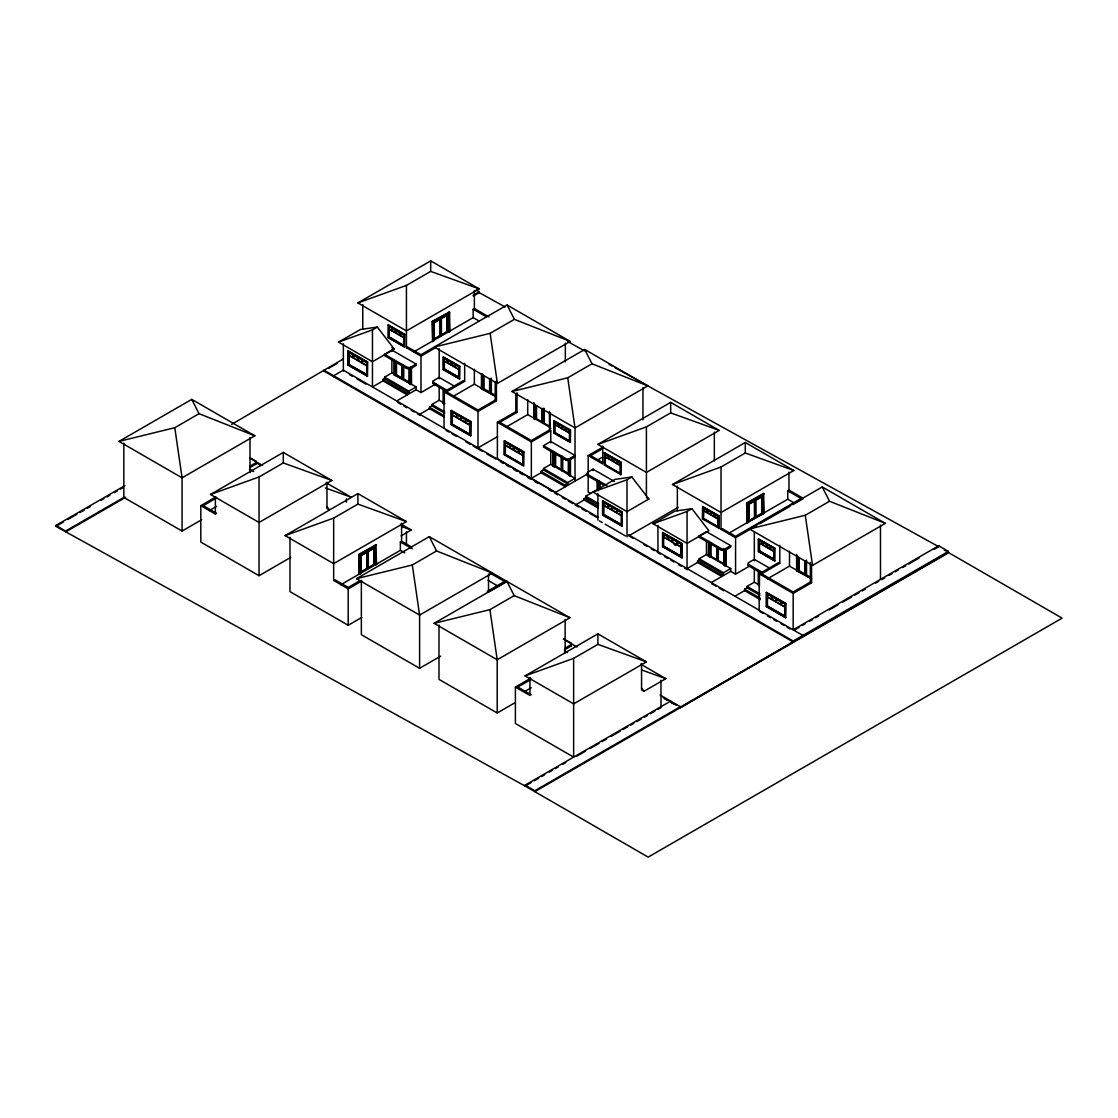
<?xml version="1.0" encoding="UTF-8"?>
<svg xmlns="http://www.w3.org/2000/svg" width="1118" height="1118" viewBox="0 0 1118 1118"><rect width="100%" height="100%" fill="white"/><g stroke="black" fill="none" stroke-linecap="round" stroke-linejoin="round"><path stroke-width="1.5" d="M249.999 466.164L255.784 462.81A2.543 1.467 0 0 0 255.784 461.105L250.041 457.779M249.999 467.562L255.784 464.208A2.543 1.467 0 0 0 255.784 462.503L255.715 461.063M454.886 386.451L439.178 377.395L433.393 380.749A2.543 1.467 0 0 0 433.393 382.44L447.647 390.685M565.135 648.105L570.935 644.751A2.543 1.467 0 0 0 570.935 643.06L563.765 638.909M565.135 649.502L570.935 646.148A2.543 1.467 0 0 0 570.935 644.457L570.935 643.06M793.151 641.83L680.387 707.764L680.387 706.688L660.095 694.977M357.9 302.908L430.696 260.885L479.217 288.891L406.435 330.914L357.9 302.908L406.435 285.397L430.696 271.394L479.217 288.891M118.983 441.4L191.765 399.378L254.848 435.796L182.066 477.819L118.983 441.4L174.785 427.705L199.046 413.688L254.848 435.796M338.502 342.122L360.331 329.517L377.311 327.071L394.305 349.123L372.462 361.729L338.502 342.122L372.462 329.866L377.311 327.071M388.17 324.891L404.618 334.38L404.409 346.943L387.974 337.454L388.17 324.891L404.618 334.38M347.964 350.954L367.584 362.05L367.375 376.165L347.964 364.971L347.964 350.954L367.584 362.05M388.784 329.041L396.275 333.052L396.345 330.593M348.928 364.412L348.928 352.268L366.718 362.539L366.718 374.684L348.774 364.496L348.774 352.352L349.068 355.231L357.76 360.248L357.76 357.453M389.036 329.139L403.598 337.608M231.747 424.323L343.45 358.878M680.387 706.688L534.809 790.733L534.809 791.67L948.735 552.697L1062.1 618.142L648.174 857.115L525.111 786.066L55.9 526.368L55.9 525.446L124.937 485.589M328.44 368.479L337.44 363.28M55.9 526.368L63.405 522.036M67.905 519.451L76.904 514.252M79.909 512.519L84.409 509.92M87.414 508.187L90.418 506.454M100.927 500.389L103.918 498.656M106.923 496.923L109.927 495.19M114.427 492.591L117.432 490.858M120.437 489.125L123.427 487.392M353.274 354.895L353.372 357.984M396.443 330.774L396.443 333.178L400.188 335.302M387.974 337.454L404.618 346.818M403.752 334.869L388.784 326.4L388.938 336.895L403.598 345.546L403.752 334.869L388.938 326.316L389.064 336.811M353.274 357.704L353.302 354.881M399.895 332.815L400.146 335.316L403.682 337.329M357.928 357.578L357.83 360.555M347.964 364.971L367.584 376.053M348.774 364.496L366.648 374.488M473.18 295.18L479.217 291.7L479.217 292.637L473.18 296.116M55.9 525.446L65.599 531.05L124.126 497.258M362.176 360.038L362.176 362.833L357.928 360.387M362.372 360.15L362.372 362.945L366.648 365.39M125.635 497.314L65.599 531.972L65.599 531.05M433.379 322.333L433.882 340.822L432.666 341.535L432.051 321.565L449.646 312.118L449.646 331.725L447.829 332.074L447.927 313.92L433.379 322.333L433.379 340.543M432.051 321.565L449.646 312.118M433.882 322.613L448.43 314.214L448.43 332.423M447.116 315.318L441.372 318.546L441.456 334.939L447.116 331.669L447.046 315.276L447.116 331.669M384.592 354.28L391.873 350.074L416.134 364.091L416.134 365.488L411.186 368.339A3.298 1.901 0 0 1 406.519 368.339L384.592 355.678L384.592 354.28L406.519 366.942A3.298 1.901 0 0 0 411.186 366.942L416.134 364.091M366.62 365.642L349.068 355.468L349.068 364.328M403.598 345.546L388.938 336.895M406.435 285.397L406.435 347.726L407.637 347.027L420.983 354.727L507.111 305.004L570.194 341.423L497.412 383.446L434.329 347.027L490.131 333.332L514.392 319.329L570.194 341.423M413.604 351.988L473.152 317.61L473.152 309.211L474.367 308.512L488.915 316.911M434.105 339.089L439.835 335.861L434.175 339.131L434.105 322.753L439.765 319.482L439.835 335.861M441.372 334.883L447.046 331.613M384.592 377.143L408.853 391.146L408.853 392.558L384.592 378.541L384.592 377.143L391.873 372.937L416.134 386.954L416.134 389.749L396.722 400.957M406.435 347.726L420.983 356.125L436.076 347.418M382.971 379.477L407.231 393.48L407.231 394.892L382.971 380.875L382.971 379.477L384.592 378.541M382.971 380.875L372.462 386.954L372.462 329.866M393.899 360.108L393.899 374.809L394.5 374.46M393.899 374.809L410.166 383.628M396.499 361.631L396.499 374.712M402.089 378.024L402.173 364.901L402.089 378.024L396.429 374.754M402.997 379.365L402.899 364.524M443.259 357.061L459.903 366.438L459.694 379.002L443.259 369.499L443.259 357.061L459.903 366.438M444.07 358.459L444.223 368.954L459.037 377.507L459.037 366.928L444.07 358.459L444.07 369.038L459.037 377.507M444.321 358.543L444.07 361.1M210.519 494.449L283.301 452.427L331.822 480.447L259.041 522.469L210.519 494.449L259.041 476.953L283.301 462.936L331.822 480.447M447.256 360.303L447.298 362.679L444.321 360.96M409.44 369.108L409.37 382.216L409.37 369.15M447.507 360.387L447.507 362.791L455.264 367.235L455.264 364.831M409.663 369.01L409.663 383.921L410.278 383.558M290.666 557.435L259.041 575.7L200.807 542.076L200.807 505.657L215.9 496.937M409.663 383.921L411.494 384.271L411.494 367.92M216.64 497.915L203.238 505.657L216.585 513.358L215.369 514.056L200.807 505.657M443.259 369.499L459.694 379.002M444.07 369.038L458.967 377.311M408.853 391.146L416.134 386.954M455.431 364.971L455.431 367.375L458.967 369.387M407.231 393.48L408.853 392.558M209.192 510.619L216.64 506.328M459.037 366.928L458.883 377.591M459.037 369.569L444.321 361.198L444.349 368.87M416.134 389.749L420.983 392.558L436.076 383.837M123.832 443.091L123.832 497.426L182.066 531.05L201.687 519.716M444.042 428.264L444.042 391.845L463.439 380.651L464.655 381.35L464.655 363.364M464.655 381.35L446.459 391.845L478.001 410.054L495.218 400.118L495.218 382.146M444.754 413.269L431.911 405.862L431.911 404.45L439.178 400.258L444.936 403.584M443.748 416.902L429.48 408.657L429.48 407.259L431.911 405.862M419.767 414.261L429.48 408.657M453.81 396.01L474.367 384.145L496.294 396.806M443.119 388.519L443.119 403.221L443.72 402.871M481.467 374.125L481.467 388.84L496.392 396.75M481.467 388.84L483.297 389.19M484.08 375.662L484.08 388.729M451.225 410.572L470.846 421.668L470.636 435.782L451.225 424.588L451.225 410.572L470.846 421.668M452.189 411.885L469.979 422.157L469.979 434.301L452.035 424.113L452.189 411.885L469.979 422.157L469.826 434.385L452.035 424.113M452.287 412.067L452.287 414.862L456.535 417.321L456.535 414.512M489.74 378.918L489.656 392.041L489.656 378.974M490.467 393.452L490.467 378.541M491.361 378.219L491.361 392.935M456.745 414.624L456.745 417.433L461.021 419.865L460.979 417.084M461.189 417.196L461.189 420.005L465.465 422.436M451.225 424.588L470.846 435.671M511.932 391.496L584.728 349.473L647.797 385.892L575.015 427.914L511.932 391.496L567.734 377.8L591.995 363.783L647.797 385.892M444.042 391.845L478.001 411.466L496.42 400.831L496.42 381.21M465.437 419.655L465.437 422.45L469.909 425.008M465.633 419.767L465.633 422.562M469.881 425.259L452.287 415.099L452.287 423.974M285.132 535.62L357.914 493.597L406.435 521.617L333.653 563.64L285.132 535.62L333.653 518.109L357.914 504.106L406.435 521.617M587.09 474.172L555.604 492.339L497.384 458.729L497.384 422.311L515.803 411.676L517.019 412.36L517.019 392.753M517.019 412.36L499.802 422.311L531.343 440.52L549.539 430.011L550.755 430.709L550.755 442.868M507.153 426.475L527.71 414.596L550.322 427.537L549.707 427.887L549.707 412.989M497.58 436.579L478.001 447.885L478.001 411.466M533.943 402.438L533.943 418.789L534.544 403.724M533.943 418.789L535.76 419.138M504.344 440.897L523.951 451.979L523.741 466.108L504.344 454.9L504.344 440.897L523.951 451.979M542.216 408.881L542.132 421.989L542.132 408.922M543.041 423.345L542.943 408.503M543.823 422.884L543.823 408.168L543.753 422.925L549.413 426.196M509.64 444.838L509.64 447.633L505.406 445.188L505.154 442.295L523.084 452.483L523.084 464.613L523.014 452.524L505.294 442.211L505.154 454.439L522.944 464.711L505.294 454.341L505.434 445.397L523.014 455.557M509.85 444.95L509.752 447.927M553.773 420.522L553.969 432.848L570.418 442.337L570.418 429.899L553.773 420.522L553.773 432.973L570.418 442.337M554.584 421.919L569.551 430.388L569.397 441.065L554.584 432.498L554.584 421.919L569.551 430.388M514.098 447.396L514.098 450.205L509.85 447.759M514.294 447.521L514.294 450.316L518.542 452.776L518.542 449.967M554.835 424.658L569.481 432.848M504.344 454.9L504.539 440.771M558.539 424.155L558.539 426.559M497.384 422.311L531.343 441.917L550.755 430.709M558.329 426.447L558.371 424.015M518.738 450.093L518.738 452.888L522.986 455.333M562.242 426.293L562.144 428.879M554.584 432.498L569.481 440.771M562.074 428.571L562.074 426.154M566.225 428.641L566.295 431.003M566.477 428.725L566.365 431.31M543.474 445.663L550.755 441.47L575.015 455.473L569.216 458.813A2.543 1.467 0 0 1 566.267 458.813L543.474 445.663L543.474 447.074L566.267 460.225A2.543 1.467 0 0 0 569.216 460.225L575.015 456.871M570.418 429.899L570.208 442.462M375.327 565.331L375.327 547.121L360.765 555.52L360.765 573.73L358.948 574.079L358.948 554.472L375.928 544.676L376.528 564.632L374.712 564.981M358.948 554.472L376.528 545.025M366.075 551.873L360.765 555.52M367.431 569.188L367.543 551.034L375.327 547.121M361.072 572.039L360.988 555.66L366.732 552.432L366.732 568.769L360.988 571.997L366.732 568.769M368.353 567.846L368.269 551.453L374.013 548.225L374.013 564.576L368.269 567.79L374.013 564.576L373.929 548.183M401.096 535.899L411.284 530.016L400.943 524.049M333.653 518.109L333.653 580.438L334.869 579.739L348.201 587.439L360.122 580.563M340.822 584.714L400.37 550.322L400.37 541.923L401.586 541.224L411.773 547.107M543.474 468.526L550.755 464.333L575.015 478.336L567.734 482.543L543.474 468.526L543.474 469.937L567.734 483.94L567.734 482.543M541.056 471.335L565.317 485.338L565.317 486.735L541.056 472.732L541.056 471.335L543.474 469.937M429.298 536.64L436.579 550.964L492.381 573.059L419.599 615.082L356.516 578.663L429.298 536.64L569.984 617.737L497.203 659.76L434.119 623.341L506.915 581.318L514.182 595.642L569.984 617.737M541.056 472.732L531.343 478.336L531.343 441.917M552.893 451.546L552.893 466.262L553.494 452.832M552.893 466.262L554.71 466.611L554.612 453.419M555.408 453.125L555.408 466.206L561.152 469.42L561.152 456.354M597.892 444.391L670.674 402.368L719.195 430.388L646.414 472.411L597.892 444.391L646.414 426.88L670.674 412.877L719.195 430.388M333.653 580.438L348.201 588.851L361.799 580.997M590.611 493.415L588.18 492.018L588.18 455.599L603.273 446.879M561.991 470.818L561.879 455.976M562.689 470.399L568.433 473.627L562.689 470.399L562.773 457.29M602.518 448.723L590.611 455.599L602.462 462.447M620.993 462.237L604.349 452.86L620.993 462.237L620.797 474.801L620.797 462.363M356.516 578.663L412.318 564.967L436.579 550.964M568.657 458.813L568.657 475.36L569.258 475.01M605.159 454.271L620.141 462.74L619.987 473.403L605.159 464.85L605.159 454.271L620.141 462.74M568.657 475.36L570.473 475.709L570.473 459.372M598.046 459.708L602.518 457.122M605.159 456.913L608.947 458.771L608.863 456.41M605.411 456.996L619.987 465.465M609.114 456.493L609.017 459.079M614.439 481.509L593.029 469.155L588.096 472.006A3.298 1.901 0 0 0 588.096 474.703L607.088 485.673M565.317 485.338L567.734 483.94M620.993 474.689L604.558 465.2M612.86 461.021L612.65 458.492L612.818 461.049L616.843 463.369L616.954 460.896M617.052 461.077L616.954 463.663M620.029 465.2L617.052 463.481M289.981 537.311L289.981 591.646L348.201 625.269L361.799 617.415M619.987 473.403L605.313 464.753L605.313 454.174M598.605 505.043L585.762 497.622L585.762 496.224L614.872 479.412L631.852 476.967L648.831 499.019L627.002 511.625L593.029 492.018L627.002 479.762L631.852 476.967M598.409 508.201L584.141 499.956L584.141 498.558L585.762 497.622M575.127 505.154L584.141 499.956M597.683 494.701L597.068 495.05L598.787 495.456M602.56 500.892L622.181 511.974L621.971 526.103L602.56 514.895L602.56 500.892L622.181 511.974M621.161 524.705L621.315 512.477L603.524 502.206L603.524 514.336L621.315 524.608L603.371 514.434L603.371 502.289L603.622 505.182L607.899 507.614L607.899 504.805L608.08 507.74L612.357 510.171L612.329 507.39M612.524 507.516L612.524 510.311L616.801 512.743L616.801 509.948M602.56 514.895L622.181 525.977M603.371 514.434L603.664 505.392L621.245 515.552M616.968 510.074L616.968 512.882L621.245 515.314M621.315 512.477L603.371 502.289M487.294 591.408L504.511 581.458L489.488 572.793M672.491 484.499L745.287 442.49L793.808 470.496L721.026 512.519L672.491 484.499L721.026 467.003L745.287 453L793.808 470.496M506.943 581.458L488.524 592.093L488.524 574.121M434.119 623.341L489.922 609.645L514.182 595.642M628.512 535.969L678.207 507.279M653.094 523.727L674.923 511.122L691.902 508.676L708.896 530.729L687.053 543.334L653.094 523.727L687.053 511.471L691.902 508.676M361.366 580.354L361.366 634.689L419.599 668.312L440.674 656.14M702.565 506.608L719.209 515.985L719 528.548L719 516.097L702.565 506.608L702.565 519.045L719.209 528.423M718.343 516.474L703.529 507.921L718.343 516.474L718.343 527.053L703.529 518.5M703.627 508.089L703.376 510.646M662.555 532.559L682.176 543.655L681.966 557.77L662.555 546.562L662.555 532.559L682.176 543.655M663.365 533.957L681.309 544.145L681.155 556.373L663.365 546.101L663.365 533.957L681.239 544.186L681.155 556.373M706.814 509.934L706.702 512.519M663.617 536.85L668.103 539.407M663.659 537.059L681.239 547.219M706.604 512.226L703.627 510.507M667.865 536.5L667.865 539.295M668.075 536.612L668.075 539.421L672.351 541.853L672.351 539.044M711.034 512.365L711.034 514.783L714.542 516.809L714.57 514.378M702.565 519.045L702.761 506.482M718.273 526.857L703.376 518.584L703.655 510.716L718.189 519.213M714.737 514.518L714.64 517.103M672.519 539.183L672.421 542.16M662.555 546.562L682.176 557.658M718.245 518.948L714.737 516.921M747.97 522.134L748.473 504.218L748.473 522.427L747.257 523.126L746.642 503.17L763.636 493.359L764.237 513.33L762.42 513.679M746.642 503.17L764.237 493.709M676.865 544.732C675.719 531.763 679.842 553.312 672.519 541.992M747.97 503.925L753.784 500.571M755.237 517.941L755.237 499.732L762.518 495.526L763.021 514.028M748.473 504.218L763.021 495.819M748.697 504.344L754.426 501.13L754.426 517.466L748.697 520.695L748.697 504.344L748.767 520.736M699.183 535.885L706.464 531.679L730.725 545.682L730.725 547.093L725.778 549.944A3.298 1.901 0 0 1 721.11 549.944L699.183 537.283L699.183 535.885L721.11 548.547A3.298 1.901 0 0 0 725.778 548.547L730.725 545.682M681.211 547.009L676.963 544.55M721.026 467.003L721.026 529.331L722.228 528.632L735.574 536.333L801.089 498.516L787.743 490.816L787.743 499.215L728.195 533.593M787.743 490.816L788.959 490.103L803.507 498.516L792.941 504.609M746.642 522.777L764.237 513.33M749.479 528.968L822.261 486.945L885.344 523.364L812.548 565.387L749.479 528.968L805.281 515.272L829.542 501.269L885.344 523.364M699.183 558.748L723.444 572.751L723.444 574.149L699.183 560.146L699.183 558.748L706.464 554.542L730.725 568.545L730.725 571.354L711.314 582.562M721.026 529.331L735.574 537.73L756.718 525.53M759.737 523.783L789.923 506.356M697.562 561.082L721.823 575.085L721.823 576.483L697.562 562.48L697.562 561.082L699.183 560.146M697.562 562.48L687.053 568.545L687.053 511.471M708.491 541.699L708.491 556.415L709.091 541.35M708.491 556.415L710.307 556.764M711.09 543.236L711.09 556.303M717.588 560.97L717.49 547.778M758.395 539.002L775.04 548.379L774.844 560.943L758.395 551.453L758.395 539.002L775.04 548.379M759.206 540.399L759.36 550.894L774.187 559.461L774.187 548.882L759.206 540.399L759.206 550.978L774.187 559.461M525.111 675.873L597.892 633.85L646.414 661.87L573.632 703.879L525.111 675.873L573.632 658.362L597.892 644.359L646.414 661.87M759.457 540.497L759.206 543.055M762.392 542.244L762.448 544.62L759.457 542.901M762.644 542.328L762.644 544.745L770.414 549.19L770.609 546.898M724.254 548.966L724.254 565.512L724.869 565.163M573.632 658.362L573.632 757.11L515.398 723.5L515.398 687.081L530.491 678.36M724.254 565.512L726.085 565.862L726.085 549.525M531.232 679.339L517.83 687.081L531.176 694.781M766.668 547.065L766.906 544.759M758.395 551.453L774.844 560.943M759.206 550.978L774.117 559.266M723.444 572.751L730.725 568.545M721.823 575.085L723.444 574.149M525.264 691.19L531.232 687.752M774.089 551.342L770.582 549.329L770.414 546.772M730.725 571.354L735.574 574.149L749.158 566.309M438.983 625.046L438.983 679.367L497.203 712.991L515.314 702.537M759.178 610.218L759.178 573.8L778.589 562.592L779.805 563.29L779.805 545.318M779.805 563.29L761.61 573.8L793.151 592.009L810.368 582.059L810.368 562.452M759.891 595.223L747.048 587.802L747.048 586.405L754.329 582.198L758.605 584.672M760.324 599.667L744.616 590.611L744.616 589.2L747.048 587.802M734.917 596.215L744.616 590.611M767.479 578.817L789.504 566.099L811.43 578.761M796.617 554.444L796.617 570.781L811.542 578.691M796.617 570.781L798.434 571.13M766.375 592.526L785.982 603.608L785.786 617.737L766.375 606.529L766.375 592.526L785.982 603.608M767.339 593.84L785.06 604.153L785.129 616.242L767.186 606.068L767.339 593.84L785.129 604.111L784.976 616.339L767.437 605.914L767.465 597.026L785.06 607.186M767.437 594.007L767.437 596.816L771.686 599.262L771.686 596.467M804.89 560.873L804.806 573.995L804.806 560.915M805.617 575.393L805.617 560.495M806.497 560.174L806.497 574.876M771.881 596.579L771.881 599.374L776.158 601.819L776.158 599.01M776.325 599.15L776.325 601.945L780.602 604.377M766.375 606.529L785.786 617.737M759.178 573.8L793.151 593.406L811.57 582.771L811.57 564.8M780.574 601.596L780.811 604.503M780.783 601.708L780.783 604.517L785.032 606.962M641.564 663.505L641.564 689.876L643.982 691.273L665.825 678.668L640.712 664.176M679.786 707.428L948.413 552.32L948.413 551.384L938.715 545.78L793.151 629.825L793.151 593.406M531.148 782.572L525.111 786.066L525.111 785.129L670.674 701.084M794.646 629.895L799.146 627.296M802.151 625.563L805.156 623.83M809.656 621.231L812.66 619.498M815.651 617.765L818.655 616.032M829.165 609.967L838.165 604.768M842.665 602.169L851.678 596.97M854.669 595.237L859.183 592.638M862.174 590.905L865.178 589.172M875.687 583.107L878.692 581.374M881.683 579.641L884.687 577.908M889.187 575.309L892.192 573.576M895.197 571.843L898.201 570.11M902.701 567.511L905.706 565.778M908.696 564.045L919.206 557.98M934.215 549.315L938.715 546.716L938.715 545.78M534.166 780.839L538.694 778.212M541.713 776.479L544.732 774.732M549.259 772.119L552.278 770.372M555.297 768.625L558.315 766.892M562.843 764.279L565.862 762.532M576.427 756.425L585.497 751.198M590.024 748.585L599.08 743.358M602.099 741.611L606.627 738.998M611.155 736.385L620.211 731.158M623.229 729.411L627.757 726.798M630.776 725.051L633.794 723.304M636.813 721.571L641.341 718.958M644.359 717.211L647.378 715.464M650.396 713.717L654.938 711.104M657.957 709.371L660.976 707.624L660.976 680.317M323.94 371.078L793.151 641.97L793.151 641.033L948.413 551.384M325.352 487.923L351.234 497.258L326.121 482.752M401.586 526.508L411.284 530.016M641.564 669.92L665.825 678.668M479.217 292.637L505.168 306.989M567.762 341.591L584.546 350.884M608.975 364.384L612.021 366.075M615.082 367.766L938.715 546.716M944.263 549.916L948.413 552.32M476.436 290.093L479.217 291.7M473.152 309.211L486.498 316.911M473.152 317.61L479.077 321.034M787.743 499.215L793.668 502.639M441.163 318.42L440.548 336.28M449.646 331.725L449.045 311.768M554.835 424.421L569.481 433.071M774.117 551.565L759.457 543.138L759.457 550.839M609.114 458.897L612.65 460.909M542.216 421.947L536.472 418.733L536.556 405.61M483.996 388.771L489.74 391.999M491.277 392.977L495.609 395.381M804.89 573.939L799.146 570.725L799.23 557.602M806.427 574.931L810.746 577.335M549.707 427.887L550.922 428.585M588.18 455.599L602.742 463.998L602.742 446.026M391.873 347.726L394.305 349.123M770.023 568.405L754.329 559.335L748.599 562.647A2.543 1.467 0 0 0 748.529 564.394L748.599 565.834L761.372 573.213M646.414 497.622L648.831 499.019M748.599 564.436L762.797 572.626M433.183 382.342A2.543 1.467 0 0 0 433.393 383.837L446.236 391.272M604.167 485.394L588.096 476.1A3.298 1.901 0 0 1 587.565 473.808M555.408 466.206L561.082 469.476M409.44 382.174L403.71 378.96L403.78 365.838M711.02 556.359L716.764 559.573L716.764 546.506M443.119 403.221L444.335 403.933L444.335 389.022M348.774 352.352L366.648 362.581M431.911 404.45L444.754 411.871M747.048 586.405L759.891 593.826M585.762 496.224L598.605 503.631M429.48 407.259L443.748 415.505M744.616 589.2L760.324 598.27M584.141 498.558L598.409 506.789M681.309 556.289L663.519 546.017L663.519 533.873M598.437 517.41L343.352 370.142L333.639 375.746L333.639 376.682M628.623 534.837L802.85 635.429L802.85 636.366M349.389 374.558L352.408 376.305M356.935 378.918L365.991 384.145M397.687 402.438L400.705 404.185M403.724 405.932L406.742 407.679M411.27 410.292L414.289 412.025M417.307 413.772L420.326 415.519M445.984 430.332L449.003 432.079M452.021 433.812L456.549 436.425M465.605 441.666L470.133 444.279M473.152 446.012L482.207 451.239M486.735 453.866L495.791 459.093M500.319 461.706L503.338 463.439M506.356 465.186L509.375 466.933M513.917 469.546L516.935 471.293M519.954 473.026L522.972 474.773M527.5 477.386L530.519 479.133M535.047 481.746L538.065 483.493M548.631 489.586L551.649 491.333M554.668 493.08L557.686 494.813M562.214 497.426L565.233 499.173M568.251 500.92L572.779 503.533M575.798 505.28L578.817 507.013M581.835 508.76L586.363 511.373M589.382 513.12L596.928 517.48M630.133 536.64L633.151 538.387M643.716 544.494L646.735 546.227M651.263 548.84L654.282 550.587M657.3 552.334L660.319 554.081M664.847 556.694L667.865 558.427M670.884 560.174L673.902 561.921M678.43 564.534L681.449 566.281M684.468 568.014L687.486 569.761M711.635 583.708L716.163 586.321M719.181 588.054L723.709 590.681M759.933 611.588L762.951 613.335M767.493 615.948L770.512 617.695M773.53 619.428L776.549 621.175M781.077 623.788L784.095 625.535M787.114 627.282L790.133 629.015M599.346 520.876L602.253 522.553M605.159 524.23L625.549 535.997M323.94 370.142L793.151 641.033M487.993 580.326L498.502 586.405M400.37 541.923L412.235 548.77M250.502 458.506L262.59 465.479M563.36 639.133L576.972 646.987M256.553 462.922L261.081 465.549M663.114 697.66L667.656 700.273M670.674 702.02L676.222 705.22M664.693 698.708L667.712 700.455M670.73 702.202L673.749 703.935M400.37 550.322L404.814 552.893M249.426 469.085L253.702 471.558M564.366 650.914L567.427 652.674M515.398 687.081L529.96 695.48L529.96 677.508M525.111 785.129L534.809 790.733M810.368 582.059L811.57 582.771M495.218 400.118L496.42 400.831M748.529 565.792L748.599 565.834A2.543 1.467 0 0 1 748.529 564.087M641.564 688.129L643.982 691.273M326.973 506.706L329.391 509.864L326.973 508.466L326.973 482.082M822.261 486.945L829.542 501.269M584.728 349.473L591.995 363.783M507.111 305.004L514.392 319.329M191.765 399.378L199.046 413.688M805.281 515.272L812.548 565.387M567.734 377.8L575.015 427.914M490.131 333.332L497.412 383.446M489.922 609.645L497.203 659.76M412.318 564.967L419.599 615.082M174.785 427.705L182.066 477.819M880.481 525.069L880.481 579.404M798.336 557.952L798.336 571.186M797.833 556.582L797.833 571.48M797.218 555.73L797.218 570.432M789.504 551.258L789.504 566.099M788.959 472.131L788.959 490.103M774.117 548.91L774.033 559.545M766.696 544.634L766.878 547.177M766.571 592.4L766.571 606.417M762.518 495.526L762.518 513.735M759.471 570.977L759.471 585.874L758.256 585.175L758.256 570.459M758.605 538.89L758.605 551.328M754.329 532.35L754.329 560.733M754.329 568.992L754.329 582.198M747.257 503.519L747.257 523.126M745.287 442.49L745.287 453M735.574 537.73L735.574 574.149M725.778 548.547L725.778 549.944M725.47 549.874L725.47 566.211M724.757 548.672L724.757 565.219M724.031 549.064L723.961 563.821L718.301 560.551L718.371 547.443M721.11 548.547L721.11 549.944M718.189 516.558L718.189 527.137M714.346 432.079L714.346 460.951M710.866 512.24L710.838 514.671L706.814 512.337L706.632 509.794M710.209 543.572L710.209 556.82M709.706 542.216L709.706 557.113M706.464 541.336L706.464 554.542M703.529 507.921L703.376 518.584M681.966 543.767L681.966 557.77M677.354 486.148L677.354 510.772M670.674 402.368L670.674 412.877M662.764 532.447L662.764 546.45M657.943 525.376L657.943 551.747M646.414 426.88L646.414 495.875M642.948 387.583L642.948 419.851M627.002 479.762L627.002 536.836M621.971 512.086L621.971 526.103M604.558 452.748L604.349 465.312M602.77 500.766L602.77 514.783M599.681 481.872L599.681 488.412M599.597 481.914L599.597 488.454M598.787 480.558L598.787 488.832M598.284 480.852L598.284 490.788M597.892 493.667L597.892 520.038M597.892 633.85L597.892 644.359M597.068 480.349L597.068 490.145M593.029 469.155L593.029 470.552M575.015 426.796L575.015 481.131M570.865 644.806L570.865 646.204M569.873 459.722L569.873 476.058M569.3 458.771L569.3 460.183M569.16 460.169L569.16 475.066M568.433 460.546L568.349 473.669M566.183 458.771L566.183 460.183M565.345 343.128L565.345 361.799M565.135 619.428L565.135 652.814M555.492 453.083L555.492 466.15M554.738 421.835L554.738 432.414M554.095 452.063L554.095 466.961M550.755 451.127L550.755 464.333M550.21 412.696L550.21 427.593M549.483 411.438L549.539 430.011M535.662 405.946L535.662 419.194M535.159 404.59L535.159 419.488M527.71 399.769L527.71 414.596M515.803 393.69L515.803 411.676M497.203 658.656L497.203 712.991M483.186 374.348L483.186 389.246M482.683 374.642L482.683 389.539M482.082 373.775L482.082 388.491M474.367 290.526L474.367 308.512M474.367 369.317L474.367 384.145M470.636 421.779L470.636 435.782M451.728 365.237L451.56 362.693L451.532 365.125M451.434 410.46L451.434 424.463M443.455 356.935L443.455 369.387M439.178 348.718L439.178 378.792M439.178 387.052L439.178 400.258M433.463 380.693L433.463 382.09M433.463 382.496L433.463 383.893M432.666 321.914L432.666 341.535M430.696 260.885L430.696 271.394M420.983 356.125L420.983 392.558M419.599 613.978L419.599 668.312M411.186 366.942L411.186 368.339M410.879 366.634L410.879 384.62M406.519 366.942L406.519 368.339M406.435 531.665L406.435 544.843M404.409 334.492L404.409 346.943M401.586 523.252L401.586 541.224M399.978 332.773L399.951 335.204M395.618 361.98L395.618 375.215M395.115 360.611L395.115 375.508M392.222 330.746L391.971 328.245L392.013 330.621M391.873 350.074L391.873 351.471M391.873 359.73L391.873 372.937M374.809 546.828L374.809 565.037M367.375 362.162L367.375 376.165M362.763 304.543L362.763 329.167M359.549 554.821L359.549 574.428M357.914 493.597L357.914 504.106M348.173 350.842L348.173 364.845M348.201 588.851L348.201 625.269M346.384 498.907L346.384 502.192M343.352 343.771L343.352 371.078M283.301 452.427L283.301 462.936M259.041 476.953L259.041 575.7M255.715 462.852L255.715 464.249M249.999 437.487L249.999 472.509M215.369 497.72L215.369 514.056M182.066 476.715L182.066 531.05M761.707 496.923L755.964 500.151L756.048 516.53L761.707 513.274L761.707 496.923"/></g></svg>
